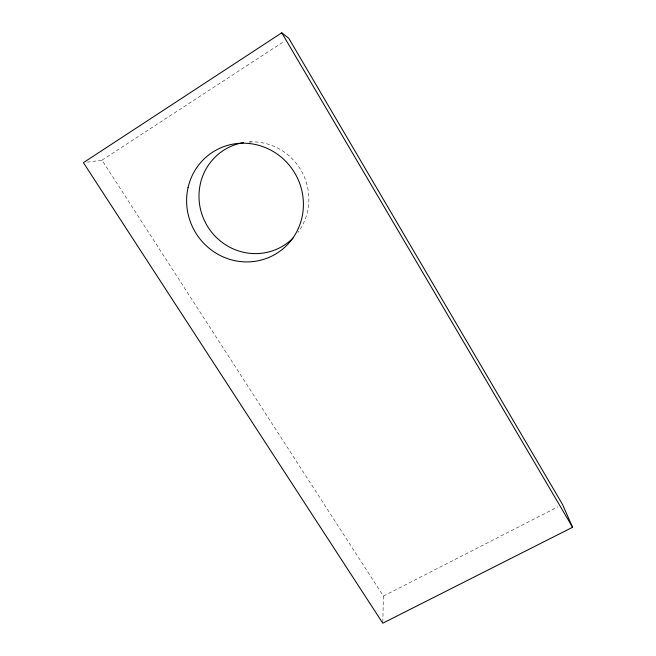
<?xml version="1.0" encoding="UTF-8"?>
<svg xmlns="http://www.w3.org/2000/svg" width="656" height="656" viewBox="0 0 656 656"><rect width="100%" height="100%" fill="white"/><g stroke="black" fill="none" stroke-linecap="round" stroke-linejoin="round"><path stroke-width="0.49" stroke-dasharray="3.28 2.46" d="M382.809 622.2L383.391 596.107L102.008 160.187L87.33 162.139M102.008 160.187L284.507 41.131M383.391 596.107L558.002 506.793M249.419 142.147L251.273 141.876M249.337 141.95A56.309 54.505 60.6 0 1 301.99 172.052A56.309 54.505 60.6 0 1 297.89 232.486"/><path stroke-width="0.98" d="M281.768 32.8L83.419 162.663L382.784 623.2L572.581 527.276L562.545 504.464L288.796 38.335L281.768 32.8L572.581 527.276M293.257 237.857A56.309 54.505 60.6 0 1 205.549 222.86A56.309 54.505 60.6 0 1 243.548 142.598M188.051 187.649A59.893 57.859 58.9 0 0 262.293 259.768A59.893 57.859 58.9 0 0 284.688 160.253A59.893 57.859 58.9 0 0 188.051 187.649"/></g></svg>
